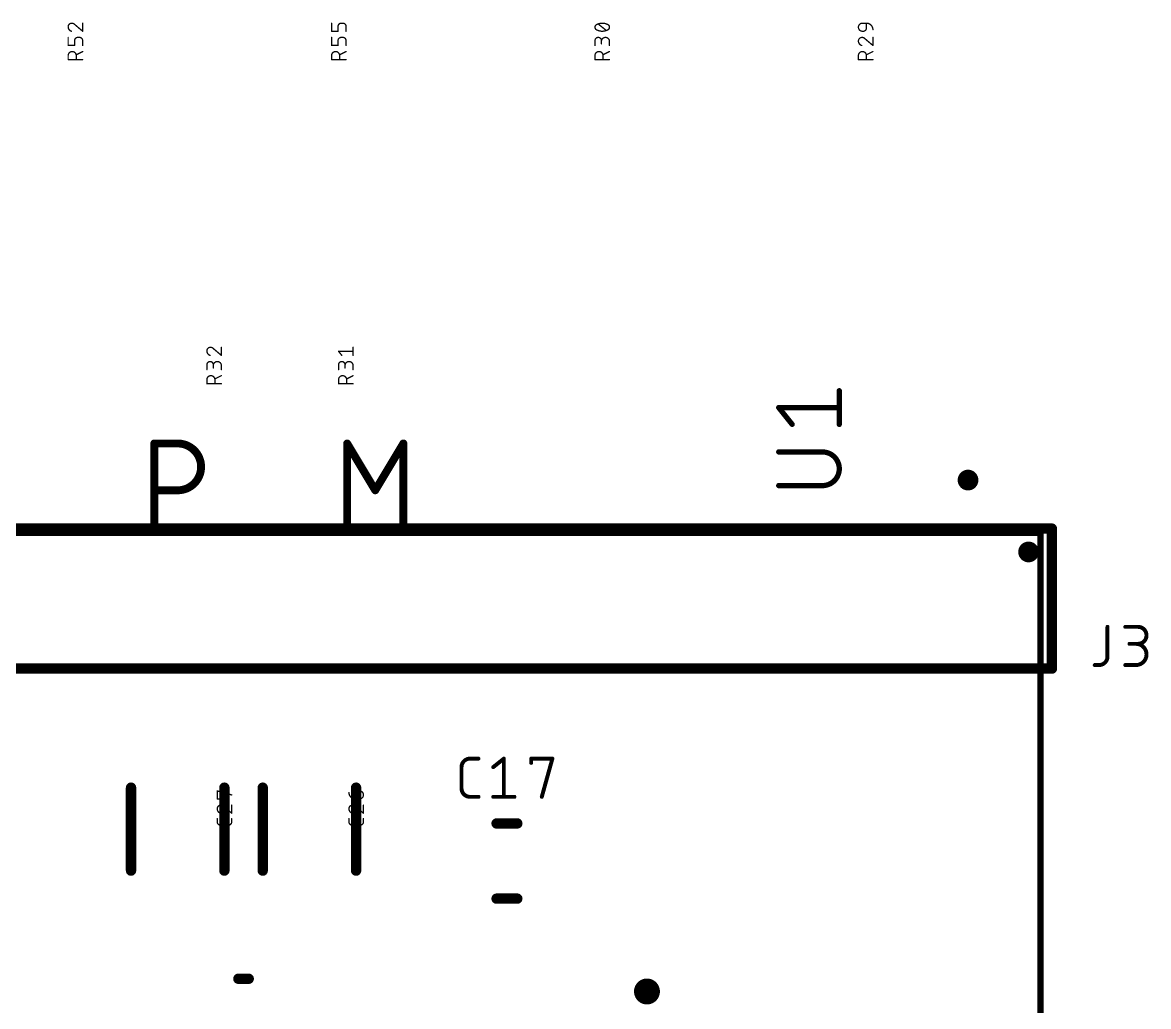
# Model space of a CAD drawing. Extents: x 0 to 95, y -1 to 127.
# Drawn here: x 44 to 65.71, y 61.99 to 80.96 of the extents above; entities that cross this region are included whole.
import ezdxf

# ---------------------------------------------------------------- set-up
doc = ezdxf.new("R2010")
doc.units = 0
doc.layers.add('21', color=253, linetype='CONTINUOUS')
doc.layers.add('25', color=253, linetype='CONTINUOUS')

msp = doc.modelspace()

# ---------------------------------------------------------------- linework, layer by layer
at = {"layer": '21'}
for points, const_width in [([(62.232, 72.036, 1), (62.232, 72.236, 1), (62.232, 72.036)], 0.2), ([(63.9, 71.2, 1), (63.8, 71.2)], 0.1), ([(63.85, 71.15, 1), (63.85, 71.25)], 0.1), ([(63.6618, 71.12, 1), (63.5983, 71.12)], 0.0635), ([(63.63, 71.0883, 1), (63.63, 71.1518)], 0.0635), ([(63.4, 70.65, 1), (63.4, 70.85, 1), (63.4, 70.65)], 0.2), ([(63.8, 68.5, 1), (63.9, 68.5)], 0.1), ([(63.85, 68.45, 1), (63.85, 68.55)], 0.1), ([(46.14, 66.205, 1), (46.04, 66.205)], 0.1), ([(47.94, 66.205, 1), (47.84, 66.205)], 0.1), ([(48.68, 66.205, 1), (48.58, 66.205)], 0.1), ([(50.48, 66.205, 1), (50.38, 66.205)], 0.1), ([(53.14, 65.565, 1), (53.14, 65.465)], 0.1), ([(53.54, 65.465, 1), (53.54, 65.565)], 0.1), ([(46.04, 64.605, 1), (46.14, 64.605)], 0.1), ([(47.84, 64.605, 1), (47.94, 64.605)], 0.1), ([(48.58, 64.605, 1), (48.68, 64.605)], 0.1), ([(50.38, 64.605, 1), (50.48, 64.605)], 0.1), ([(53.14, 64.115, 1), (53.14, 64.015)], 0.1), ([(53.54, 64.015, 1), (53.54, 64.115)], 0.1), ([(48.16, 62.57, 1), (48.16, 62.47)], 0.1), ([(48.36, 62.47, 1), (48.36, 62.57)], 0.1), ([(56.04, 62.15, 1), (56.04, 62.4, 1), (56.04, 62.15)], 0.25)]:
    msp.add_lwpolyline(points, format="xyb", dxfattribs=dict(at, const_width=const_width))
for points, const_width in [([(7.27, 71.2), (63.85, 71.2)], 0.2), ([(63.85, 71.2), (63.85, 68.5)], 0.2), ([(0.89, 71.12), (63.63, 71.12)], 0.127), ([(63.63, 71.12), (63.63, 45.72)], 0.127), ([(63.85, 68.5), (7.27, 68.5)], 0.2), ([(46.09, 64.605), (46.09, 66.205)], 0.2), ([(47.89, 66.205), (47.89, 64.605)], 0.2), ([(48.63, 64.605), (48.63, 66.205)], 0.2), ([(50.43, 66.205), (50.43, 64.605)], 0.2), ([(53.14, 65.515), (53.54, 65.515)], 0.2), ([(53.14, 64.065), (53.54, 64.065)], 0.2), ([(48.36, 62.52), (48.16, 62.52)], 0.2)]:
    msp.add_lwpolyline(points, dxfattribs=dict(at, const_width=const_width))
at = {"layer": '25'}
for points, const_width in [([(44.9477, 80.946, 0.4142), (44.8779, 80.8762)], 0.0254), ([(44.8779, 80.8762, 0.3252), (44.94, 80.7908)], 0.0254), ([(44.8842, 80.8762, 1), (44.8716, 80.8762)], 0.0127), ([(44.8716, 80.8762, 1), (44.8843, 80.8762)], 0.0127), ([(44.938, 80.7848, 1), (44.9419, 80.7969)], 0.0127), ([(45.0021, 80.9227, 0.2053), (44.9477, 80.946)], 0.0254), ([(44.9477, 80.9524, 1), (44.9478, 80.9397)], 0.0127), ([(44.9477, 80.9397, 1), (44.9477, 80.9524)], 0.0127), ([(45.0062, 80.9276, 1), (44.998, 80.9179)], 0.0127), ([(44.9975, 80.9184, 1), (45.0067, 80.9271)], 0.0127), ([(45.1636, 80.946, 1), (45.151, 80.946)], 0.0127), ([(45.151, 80.7908, 1), (45.1636, 80.7908)], 0.0127), ([(45.1532, 80.786, 1), (45.1614, 80.7956)], 0.0127), ([(49.9579, 80.7972, 1), (49.9579, 80.7845)], 0.0127), ([(49.9642, 80.946, 1), (49.9516, 80.946)], 0.0127), ([(49.9516, 80.7908, 1), (49.9642, 80.7908)], 0.0127), ([(50.1442, 80.946, 0.4142), (50.0821, 80.8839)], 0.0254), ([(50.0884, 80.8839, 1), (50.0757, 80.8839)], 0.0127), ([(50.0757, 80.8839, 1), (50.0884, 80.8839)], 0.0127), ([(50.0757, 80.7908, 1), (50.0884, 80.7908)], 0.0127), ([(50.0821, 80.7845, 1), (50.0821, 80.7972)], 0.0127), ([(50.1442, 80.9524, 1), (50.1442, 80.9397)], 0.0127), ([(50.1442, 80.9397, 1), (50.1442, 80.9524)], 0.0127), ([(50.2373, 80.8839, 0.4142), (50.1752, 80.946)], 0.0254), ([(50.1752, 80.9524, 1), (50.1752, 80.9397)], 0.0127), ([(50.1752, 80.9397, 1), (50.1752, 80.9524)], 0.0127), ([(50.2437, 80.8839, 1), (50.231, 80.8839)], 0.0127), ([(50.231, 80.8839, 1), (50.2437, 80.8839)], 0.0127), ([(50.231, 80.7908, 1), (50.2437, 80.7908)], 0.0127), ([(55.0767, 80.9227, 0.3205), (55.0379, 80.8684)], 0.0254), ([(55.0379, 80.8684, 0.3205), (55.0767, 80.8141)], 0.0254), ([(55.0442, 80.8684, 1), (55.0316, 80.8684)], 0.0127), ([(55.0316, 80.8684, 1), (55.0442, 80.8684)], 0.0127), ([(55.1776, 80.946, 0.1139), (55.0767, 80.9227)], 0.0254), ([(55.0739, 80.9285, 1), (55.0795, 80.917)], 0.0127), ([(55.0767, 80.8141, 0.1139), (55.1776, 80.7908)], 0.0254), ([(55.0795, 80.8198, 1), (55.0739, 80.8084)], 0.0127), ([(55.0788, 80.9167, 1), (55.0746, 80.9288)], 0.0127), ([(55.0746, 80.8081, 1), (55.0788, 80.8201)], 0.0127), ([(55.104, 80.9355, 1), (55.096, 80.9256)], 0.0127), ([(55.2785, 80.9227, 0.1139), (55.1776, 80.946)], 0.0254), ([(55.1776, 80.9524, 1), (55.1776, 80.9397)], 0.0127), ([(55.1776, 80.7908, 0.1139), (55.2785, 80.8141)], 0.0254), ([(55.1776, 80.7972, 1), (55.1776, 80.7845)], 0.0127), ([(55.1776, 80.9397, 1), (55.1776, 80.9524)], 0.0127), ([(55.1776, 80.7845, 1), (55.1776, 80.7972)], 0.0127), ([(55.2512, 80.8014, 1), (55.2592, 80.8113)], 0.0127), ([(55.2806, 80.9288, 1), (55.2764, 80.9167)], 0.0127), ([(55.3173, 80.8684, 0.3204), (55.2785, 80.9227)], 0.0254), ([(55.2785, 80.8141, 0.3204), (55.3173, 80.8684)], 0.0254), ([(55.2764, 80.8201, 1), (55.2806, 80.8081)], 0.0127), ([(55.2757, 80.917, 1), (55.2813, 80.9285)], 0.0127), ([(55.2813, 80.8084, 1), (55.2757, 80.8198)], 0.0127), ([(55.3236, 80.8684, 1), (55.311, 80.8684)], 0.0127), ([(55.311, 80.8684, 1), (55.3236, 80.8684)], 0.0127), ([(60.1955, 80.946, 1), (60.1955, 80.7908)], 0.0254), ([(60.1955, 80.9524, 1), (60.1955, 80.9397)], 0.0127), ([(60.1955, 80.7972, 1), (60.1955, 80.7845)], 0.0127), ([(60.1955, 80.9397, 1), (60.1955, 80.9524)], 0.0127), ([(60.1955, 80.7845, 1), (60.1955, 80.7972)], 0.0127), ([(60.211, 80.7908, 0.4142), (60.2731, 80.8529)], 0.0254), ([(60.211, 80.7972, 1), (60.211, 80.7845)], 0.0127), ([(60.211, 80.7845, 1), (60.211, 80.7972)], 0.0127), ([(60.3973, 80.8219, 0.4142), (60.2731, 80.946)], 0.0254), ([(60.2731, 80.9524, 1), (60.2731, 80.9397)], 0.0127), ([(60.2795, 80.946, 1), (60.2668, 80.946)], 0.0127), ([(60.2795, 80.8529, 1), (60.2668, 80.8529)], 0.0127), ([(60.2668, 80.8529, 1), (60.2795, 80.8529)], 0.0127), ([(60.2731, 80.9397, 1), (60.2731, 80.9524)], 0.0127), ([(60.391, 80.8219, 1), (60.4037, 80.8219)], 0.0127), ([(44.8843, 80.6717, 1), (44.8716, 80.6717)], 0.0127), ([(45.0642, 80.6717, 0.4142), (45.0021, 80.6096)], 0.0254), ([(45.0084, 80.6096, 1), (44.9957, 80.6096)], 0.0127), ([(44.9957, 80.6096, 1), (45.0084, 80.6096)], 0.0127), ([(45.0642, 80.6781, 1), (45.0642, 80.6654)], 0.0127), ([(45.0642, 80.6654, 1), (45.0642, 80.6781)], 0.0127), ([(45.1573, 80.6096, 0.4142), (45.0952, 80.6717)], 0.0254), ([(45.0952, 80.6781, 1), (45.0952, 80.6654)], 0.0127), ([(45.0952, 80.6654, 1), (45.0952, 80.6781)], 0.0127), ([(45.1636, 80.6096, 1), (45.151, 80.6096)], 0.0127), ([(45.151, 80.6096, 1), (45.1636, 80.6096)], 0.0127), ([(49.9642, 80.6717, 1), (49.9516, 80.6717)], 0.0127), ([(50.1442, 80.6717, 0.4142), (50.0821, 80.6096)], 0.0254), ([(50.0884, 80.6096, 1), (50.0757, 80.6096)], 0.0127), ([(50.0757, 80.6096, 1), (50.0884, 80.6096)], 0.0127), ([(50.1442, 80.6781, 1), (50.1442, 80.6654)], 0.0127), ([(50.1442, 80.6654, 1), (50.1442, 80.6781)], 0.0127), ([(50.2373, 80.6096, 0.4142), (50.1752, 80.6717)], 0.0254), ([(50.1752, 80.6781, 1), (50.1752, 80.6654)], 0.0127), ([(50.1752, 80.6654, 1), (50.1752, 80.6781)], 0.0127), ([(50.2437, 80.6096, 1), (50.231, 80.6096)], 0.0127), ([(50.231, 80.6096, 1), (50.2437, 80.6096)], 0.0127), ([(55.1621, 80.6096, 1), (55.0379, 80.6096)], 0.0254), ([(55.0442, 80.6096, 1), (55.0316, 80.6096)], 0.0127), ([(55.0316, 80.6096, 1), (55.0442, 80.6096)], 0.0127), ([(55.3173, 80.5941, 1), (55.1621, 80.5941)], 0.0254), ([(55.1684, 80.6096, 1), (55.1557, 80.6096)], 0.0127), ([(55.1557, 80.6096, 1), (55.1684, 80.6096)], 0.0127), ([(55.1557, 80.5941, 1), (55.1684, 80.5941)], 0.0127), ([(55.3237, 80.5941, 1), (55.311, 80.5941)], 0.0127), ([(55.311, 80.5941, 1), (55.3237, 80.5941)], 0.0127), ([(60.1878, 80.6717, 0.4142), (60.1179, 80.6019)], 0.0254), ([(60.1179, 80.6019, 0.3252), (60.18, 80.5165)], 0.0254), ([(60.1242, 80.6019, 1), (60.1116, 80.6019)], 0.0127), ([(60.1116, 80.6019, 1), (60.1243, 80.6019)], 0.0127), ([(60.1877, 80.6781, 1), (60.1878, 80.6654)], 0.0127), ([(60.2421, 80.6484, 0.2053), (60.1878, 80.6717)], 0.0254), ([(60.1878, 80.6654, 1), (60.1878, 80.6781)], 0.0127), ([(60.2462, 80.6533, 1), (60.238, 80.6436)], 0.0127), ([(60.2375, 80.644, 1), (60.2467, 80.6528)], 0.0127), ([(60.4036, 80.6717, 1), (60.391, 80.6717)], 0.0127), ([(44.8779, 80.5228, 1), (44.8779, 80.5101)], 0.0127), ([(45.0331, 80.3216, 1), (44.8779, 80.3216)], 0.0254), ([(44.8716, 80.5165, 1), (44.8843, 80.5165)], 0.0127), ([(44.9957, 80.5165, 1), (45.0084, 80.5165)], 0.0127), ([(45.0021, 80.5101, 1), (45.0021, 80.5228)], 0.0127), ([(45.0303, 80.3428, 1), (45.036, 80.3314)], 0.0127), ([(45.151, 80.5165, 1), (45.1636, 80.5165)], 0.0127), ([(45.1601, 80.3935, 1), (45.1545, 80.4049)], 0.0127), ([(49.9579, 80.5228, 1), (49.9579, 80.5101)], 0.0127), ([(50.1131, 80.3216, 1), (49.9579, 80.3216)], 0.0254), ([(49.9516, 80.5165, 1), (49.9642, 80.5165)], 0.0127), ([(50.0757, 80.5165, 1), (50.0884, 80.5165)], 0.0127), ([(50.0821, 80.5101, 1), (50.0821, 80.5228)], 0.0127), ([(50.1103, 80.3428, 1), (50.116, 80.3314)], 0.0127), ([(50.231, 80.5165, 1), (50.2437, 80.5165)], 0.0127), ([(50.2401, 80.3935, 1), (50.2345, 80.4049)], 0.0127), ([(55.0316, 80.5165, 1), (55.0442, 80.5165)], 0.0127), ([(55.1931, 80.3216, 1), (55.0379, 80.3216)], 0.0254), ([(55.1557, 80.5475, 1), (55.1684, 80.5475)], 0.0127), ([(55.1903, 80.3428, 1), (55.196, 80.3314)], 0.0127), ([(55.311, 80.5165, 1), (55.3237, 80.5165)], 0.0127), ([(55.3201, 80.3935, 1), (55.3145, 80.4049)], 0.0127), ([(60.2731, 80.3216, 1), (60.1179, 80.3216)], 0.0254), ([(60.178, 80.5104, 1), (60.1819, 80.5225)], 0.0127), ([(60.2703, 80.3428, 1), (60.276, 80.3314)], 0.0127), ([(60.391, 80.5165, 1), (60.4036, 80.5165)], 0.0127), ([(60.3932, 80.5116, 1), (60.4014, 80.5213)], 0.0127), ([(60.4001, 80.3935, 1), (60.3945, 80.4049)], 0.0127), ([(44.8779, 80.2503, 1), (44.8779, 80.2376)], 0.0127), ([(44.8843, 80.3216, 1), (44.8716, 80.3216)], 0.0127), ([(44.8716, 80.3216, 1), (44.8843, 80.3216)], 0.0127), ([(44.8716, 80.244, 1), (44.8843, 80.244)], 0.0127), ([(45.0395, 80.3216, 1), (45.0268, 80.3216)], 0.0127), ([(45.0268, 80.3216, 1), (45.0395, 80.3216)], 0.0127), ([(45.0268, 80.244, 1), (45.0395, 80.244)], 0.0127), ([(45.1573, 80.2376, 1), (45.1573, 80.2503)], 0.0127), ([(49.9579, 80.2503, 1), (49.9579, 80.2376)], 0.0127), ([(49.9642, 80.3216, 1), (49.9516, 80.3216)], 0.0127), ([(49.9516, 80.3216, 1), (49.9642, 80.3216)], 0.0127), ([(49.9516, 80.244, 1), (49.9642, 80.244)], 0.0127), ([(50.1195, 80.3216, 1), (50.1068, 80.3216)], 0.0127), ([(50.1068, 80.3216, 1), (50.1195, 80.3216)], 0.0127), ([(50.1068, 80.244, 1), (50.1195, 80.244)], 0.0127), ([(50.2373, 80.2376, 1), (50.2373, 80.2503)], 0.0127), ([(55.0442, 80.3216, 1), (55.0316, 80.3216)], 0.0127), ([(55.0316, 80.3216, 1), (55.0442, 80.3216)], 0.0127), ([(55.0379, 80.2503, 1), (55.0379, 80.2376)], 0.0127), ([(55.0316, 80.244, 1), (55.0442, 80.244)], 0.0127), ([(55.1995, 80.3216, 1), (55.1868, 80.3216)], 0.0127), ([(55.1868, 80.3216, 1), (55.1995, 80.3216)], 0.0127), ([(55.1868, 80.244, 1), (55.1995, 80.244)], 0.0127), ([(55.3173, 80.2376, 1), (55.3173, 80.2503)], 0.0127), ([(60.1179, 80.2503, 1), (60.1179, 80.2376)], 0.0127), ([(60.1243, 80.3216, 1), (60.1116, 80.3216)], 0.0127), ([(60.1116, 80.3216, 1), (60.1243, 80.3216)], 0.0127), ([(60.1116, 80.244, 1), (60.1243, 80.244)], 0.0127), ([(60.2795, 80.3216, 1), (60.2668, 80.3216)], 0.0127), ([(60.2668, 80.3216, 1), (60.2795, 80.3216)], 0.0127), ([(60.2668, 80.244, 1), (60.2795, 80.244)], 0.0127), ([(60.3973, 80.2376, 1), (60.3973, 80.2503)], 0.0127), ([(47.6226, 74.696, 0.4142), (47.5527, 74.6262)], 0.0254), ([(47.6225, 74.7024, 1), (47.6226, 74.6897)], 0.0127), ([(47.6769, 74.6727, 0.2053), (47.6226, 74.696)], 0.0254), ([(47.6226, 74.6897, 1), (47.6226, 74.7024)], 0.0127), ([(47.8385, 74.696, 1), (47.8258, 74.696)], 0.0127), ([(50.3785, 74.696, 1), (50.3658, 74.696)], 0.0127), ([(47.5527, 74.6262, 0.3252), (47.6148, 74.5408)], 0.0254), ([(47.559, 74.6262, 1), (47.5464, 74.6262)], 0.0127), ([(47.5464, 74.6262, 1), (47.559, 74.6262)], 0.0127), ([(47.6128, 74.5348, 1), (47.6167, 74.5468)], 0.0127), ([(47.681, 74.6776, 1), (47.6728, 74.6679)], 0.0127), ([(47.6723, 74.6684, 1), (47.6815, 74.6771)], 0.0127), ([(47.8258, 74.5408, 1), (47.8385, 74.5408)], 0.0127), ([(47.828, 74.536, 1), (47.8362, 74.5456)], 0.0127), ([(50.0977, 74.6224, 1), (50.0877, 74.6144)], 0.0127), ([(50.0927, 74.6248, 1), (50.0927, 74.6121)], 0.0127), ([(50.1498, 74.5368, 1), (50.1597, 74.5448)], 0.0127), ([(50.3658, 74.5408, 1), (50.3785, 74.5408)], 0.0127), ([(50.3721, 74.6121, 1), (50.3721, 74.6248)], 0.0127), ([(47.6769, 74.3596, 1), (47.5527, 74.3596)], 0.0254), ([(47.559, 74.3596, 1), (47.5464, 74.3596)], 0.0127), ([(47.5464, 74.3596, 1), (47.559, 74.3596)], 0.0127), ([(47.5464, 74.2665, 1), (47.559, 74.2665)], 0.0127), ([(47.8321, 74.3441, 1), (47.6769, 74.3441)], 0.0254), ([(47.6832, 74.3596, 1), (47.6705, 74.3596)], 0.0127), ([(47.6705, 74.3596, 1), (47.6832, 74.3596)], 0.0127), ([(47.6705, 74.3441, 1), (47.6832, 74.3441)], 0.0127), ([(47.6705, 74.2975, 1), (47.6832, 74.2975)], 0.0127), ([(47.8385, 74.3441, 1), (47.8258, 74.3441)], 0.0127), ([(47.8258, 74.3441, 1), (47.8385, 74.3441)], 0.0127), ([(47.8258, 74.2665, 1), (47.8385, 74.2665)], 0.0127), ([(50.2169, 74.3596, 1), (50.0927, 74.3596)], 0.0254), ([(50.099, 74.3596, 1), (50.0864, 74.3596)], 0.0127), ([(50.0864, 74.3596, 1), (50.099, 74.3596)], 0.0127), ([(50.0864, 74.2665, 1), (50.099, 74.2665)], 0.0127), ([(50.3721, 74.3441, 1), (50.2169, 74.3441)], 0.0254), ([(50.2232, 74.3596, 1), (50.2105, 74.3596)], 0.0127), ([(50.2105, 74.3596, 1), (50.2232, 74.3596)], 0.0127), ([(50.2105, 74.3441, 1), (50.2232, 74.3441)], 0.0127), ([(50.2105, 74.2975, 1), (50.2232, 74.2975)], 0.0127), ([(50.3785, 74.3441, 1), (50.3658, 74.3441)], 0.0127), ([(50.3658, 74.3441, 1), (50.3785, 74.3441)], 0.0127), ([(50.3658, 74.2665, 1), (50.3785, 74.2665)], 0.0127), ([(47.7079, 74.0716, 1), (47.5527, 74.0716)], 0.0254), ([(47.559, 74.0716, 1), (47.5464, 74.0716)], 0.0127), ([(47.5464, 74.0716, 1), (47.559, 74.0716)], 0.0127), ([(47.7051, 74.0928, 1), (47.7108, 74.0814)], 0.0127), ([(47.7143, 74.0716, 1), (47.7016, 74.0716)], 0.0127), ([(47.7016, 74.0716, 1), (47.7143, 74.0716)], 0.0127), ([(47.8349, 74.1435, 1), (47.8293, 74.1549)], 0.0127), ([(50.2479, 74.0716, 1), (50.0927, 74.0716)], 0.0254), ([(50.099, 74.0716, 1), (50.0864, 74.0716)], 0.0127), ([(50.0864, 74.0716, 1), (50.099, 74.0716)], 0.0127), ([(50.2451, 74.0928, 1), (50.2508, 74.0814)], 0.0127), ([(50.2543, 74.0716, 1), (50.2416, 74.0716)], 0.0127), ([(50.2416, 74.0716, 1), (50.2543, 74.0716)], 0.0127), ([(50.3749, 74.1435, 1), (50.3693, 74.1549)], 0.0127), ([(47.5527, 74.0003, 1), (47.5527, 73.9876)], 0.0127), ([(47.5464, 73.994, 1), (47.559, 73.994)], 0.0127), ([(47.7016, 73.994, 1), (47.7143, 73.994)], 0.0127), ([(47.8321, 73.9876, 1), (47.8321, 74.0003)], 0.0127), ([(50.0927, 74.0003, 1), (50.0927, 73.9876)], 0.0127), ([(50.0864, 73.994, 1), (50.099, 73.994)], 0.0127), ([(50.2416, 73.994, 1), (50.2543, 73.994)], 0.0127), ([(50.3721, 73.9876, 1), (50.3721, 74.0003)], 0.0127), ([(59.7746, 73.8592, 1), (59.7238, 73.8592)], 0.0508), ([(58.6006, 73.5505, 1), (58.561, 73.5188)], 0.0508), ([(58.5808, 73.56, 1), (58.5808, 73.5092)], 0.0508), ([(59.7492, 73.5092, 1), (59.7492, 73.56)], 0.0508), ([(58.8206, 73.1942, 1), (58.8603, 73.226)], 0.0508), ([(59.7238, 73.2101, 1), (59.7746, 73.2101)], 0.0508), ([(46.5765, 72.8418, 1), (46.5003, 72.8418)], 0.0762), ([(46.5384, 72.8799, 1), (46.5384, 72.8037)], 0.0762), ([(46.99, 71.9387, 1), (46.99, 72.8418)], 0.1524), ([(46.99, 72.8799, 1), (46.99, 72.8037)], 0.0762), ([(46.99, 72.8037, 1), (46.99, 72.8799)], 0.0762), ([(50.2962, 72.8418, 1), (50.22, 72.8418)], 0.0762), ([(50.2908, 72.8614, 1), (50.2255, 72.8222)], 0.0762), ([(51.38, 72.8418, 1), (51.3038, 72.8418)], 0.0762), ([(51.3745, 72.8222, 1), (51.3092, 72.8614)], 0.0762), ([(58.5808, 72.7035, 1), (58.5808, 72.6527)], 0.0508), ([(59.4246, 72.029, 1), (59.4246, 72.6781)], 0.1016), ([(59.4246, 72.7035, 1), (59.4246, 72.6527)], 0.0508), ([(59.4246, 72.6527, 1), (59.4246, 72.7035)], 0.0508), ([(46.5384, 71.9768, 1), (46.5384, 71.9006)], 0.0762), ([(46.99, 71.9768, 1), (46.99, 71.9006)], 0.0762), ([(46.99, 71.9006, 1), (46.99, 71.9768)], 0.0762), ([(50.7673, 71.9583, 1), (50.8327, 71.9191)], 0.0762), ([(50.7673, 71.9191, 1), (50.8327, 71.9583)], 0.0762), ([(58.5808, 72.0544, 1), (58.5808, 72.0036)], 0.0508), ([(59.4246, 72.0544, 1), (59.4246, 72.0036)], 0.0508), ([(59.4246, 72.0036, 1), (59.4246, 72.0544)], 0.0508), ([(46.5003, 71.2162, 1), (46.5765, 71.2162)], 0.0762), ([(50.22, 71.2162, 1), (50.2962, 71.2162)], 0.0762), ([(51.3038, 71.2162, 1), (51.38, 71.2162)], 0.0762), ([(64.9403, 69.3058, 1), (64.9022, 69.3058)], 0.0381), ([(65.2647, 69.3248, 1), (65.2647, 69.2868)], 0.0381), ([(65.5102, 68.9784, 1), (65.5102, 69.3058)], 0.0762), ([(65.5102, 69.3248, 1), (65.5102, 69.2868)], 0.0381), ([(65.5102, 69.2868, 1), (65.5102, 69.3248)], 0.0381), ([(65.3465, 68.9975, 1), (65.3465, 68.9594)], 0.0381), ([(65.4693, 68.5692, 1), (65.4693, 68.9784)], 0.0762), ([(65.4693, 68.9975, 1), (65.4693, 68.9594)], 0.0381), ([(65.5102, 68.9975, 1), (65.5102, 68.9594)], 0.0381), ([(65.5102, 68.9594, 1), (65.5102, 68.9975)], 0.0381), ([(64.7575, 68.5692, 0.4142), (64.9212, 68.7329)], 0.0762), ([(64.9403, 68.7329, 1), (64.9022, 68.7329)], 0.0381), ([(64.9022, 68.7329, 1), (64.9403, 68.7329)], 0.0381), ([(64.6757, 68.5883, 1), (64.6757, 68.5502)], 0.0381), ([(64.7575, 68.5883, 1), (64.7575, 68.5502)], 0.0381), ([(64.7575, 68.5502, 1), (64.7575, 68.5883)], 0.0381), ([(65.2647, 68.5883, 1), (65.2647, 68.5502)], 0.0381), ([(65.4693, 68.5883, 1), (65.4693, 68.5502)], 0.0381), ([(65.4693, 68.5502, 1), (65.4693, 68.5883)], 0.0381), ([(52.6274, 66.7647, 0.4142), (52.4637, 66.601)], 0.0762), ([(52.6274, 66.7837, 1), (52.6274, 66.7457)], 0.0381), ([(52.6274, 66.7457, 1), (52.6274, 66.7837)], 0.0381), ([(52.7911, 66.7457, 1), (52.7911, 66.7837)], 0.0381), ([(53.2992, 66.7647, 1), (53.2611, 66.7647)], 0.0381), ([(53.2921, 66.7498, 1), (53.2683, 66.7796)], 0.0381), ([(53.8262, 66.7647, 1), (53.7881, 66.7647)], 0.0381), ([(53.8071, 66.7837, 1), (53.8071, 66.7457)], 0.0381), ([(53.7881, 66.6829, 1), (53.8262, 66.6829)], 0.0381), ([(54.2347, 66.7596, 1), (54.198, 66.7698)], 0.0381), ([(54.2163, 66.7457, 1), (54.2163, 66.7837)], 0.0381), ([(52.4827, 66.601, 1), (52.4446, 66.601)], 0.0381), ([(52.4446, 66.601, 1), (52.4827, 66.601)], 0.0381), ([(53.0637, 66.6159, 1), (53.0875, 66.5861)], 0.0381), ([(52.4637, 66.1918, 0.4142), (52.6274, 66.0281)], 0.0762), ([(52.4827, 66.1918, 1), (52.4446, 66.1918)], 0.0381), ([(47.7544, 66.1484, 1), (47.751, 66.1362)], 0.0127), ([(47.7591, 66.1423, 1), (47.7464, 66.1423)], 0.0127), ([(48.0304, 66.0586, 1), (48.0338, 66.0708)], 0.0127), ([(50.299, 66.1113, 1), (50.2863, 66.1113)], 0.0127), ([(50.2927, 66.1113, 0.4142), (50.4169, 65.9871)], 0.0254), ([(50.479, 66.1423, 0.4142), (50.4169, 66.0802)], 0.0254), ([(50.4232, 66.0802, 1), (50.4105, 66.0802)], 0.0127), ([(50.4105, 66.0802, 1), (50.4232, 66.0802)], 0.0127), ([(50.479, 66.1487, 1), (50.479, 66.136)], 0.0127), ([(50.479, 66.1359, 1), (50.479, 66.1486)], 0.0127), ([(50.4945, 65.9871, 1), (50.4945, 66.1423)], 0.0254), ([(50.4945, 66.1487, 1), (50.4945, 66.136)], 0.0127), ([(50.4945, 66.136, 1), (50.4945, 66.1487)], 0.0127), ([(52.4446, 66.1918, 1), (52.4827, 66.1918)], 0.0381), ([(52.6274, 66.0472, 1), (52.6274, 66.0091)], 0.0381), ([(52.6274, 66.0091, 1), (52.6274, 66.0472)], 0.0381), ([(52.7911, 66.0091, 1), (52.7911, 66.0472)], 0.0381), ([(53.0756, 66.0472, 1), (53.0756, 66.0091)], 0.0381), ([(53.2611, 66.0281, 1), (53.2992, 66.0281)], 0.0381), ([(53.4848, 66.0091, 1), (53.4848, 66.0472)], 0.0381), ([(53.9934, 66.0332, 1), (54.0301, 66.023)], 0.0381), ([(47.7527, 65.9934, 1), (47.7527, 65.9807)], 0.0127), ([(47.8225, 65.868, 0.4142), (47.7527, 65.7981)], 0.0254), ([(47.7527, 65.7981, 0.3252), (47.8148, 65.7128)], 0.0254), ([(47.7464, 65.9871, 1), (47.7591, 65.9871)], 0.0127), ([(47.759, 65.7981, 1), (47.7464, 65.7981)], 0.0127), ([(47.7464, 65.7981, 1), (47.7591, 65.7981)], 0.0127), ([(47.7837, 65.9807, 1), (47.7837, 65.9934)], 0.0127), ([(47.8769, 65.8447, 0.2053), (47.8225, 65.868)], 0.0254), ([(47.8225, 65.8743, 1), (47.8226, 65.8616)], 0.0127), ([(47.8225, 65.8616, 1), (47.8225, 65.8743)], 0.0127), ([(47.881, 65.8495, 1), (47.8728, 65.8399)], 0.0127), ([(47.8723, 65.8403, 1), (47.8815, 65.8491)], 0.0127), ([(48.0384, 65.868, 1), (48.0258, 65.868)], 0.0127), ([(50.3626, 65.868, 0.4142), (50.2927, 65.7981)], 0.0254), ([(50.2927, 65.7981, 0.3252), (50.3548, 65.7128)], 0.0254), ([(50.299, 65.7981, 1), (50.2864, 65.7981)], 0.0127), ([(50.2864, 65.7981, 1), (50.2991, 65.7981)], 0.0127), ([(50.3625, 65.8743, 1), (50.3626, 65.8616)], 0.0127), ([(50.4169, 65.8447, 0.2053), (50.3626, 65.868)], 0.0254), ([(50.3626, 65.8616, 1), (50.3626, 65.8743)], 0.0127), ([(50.4169, 65.9934, 1), (50.4169, 65.9807)], 0.0127), ([(50.4105, 65.9871, 1), (50.4232, 65.9871)], 0.0127), ([(50.421, 65.8495, 1), (50.4128, 65.8399)], 0.0127), ([(50.4123, 65.8403, 1), (50.4215, 65.8491)], 0.0127), ([(50.4169, 65.9807, 1), (50.4169, 65.9934)], 0.0127), ([(50.4945, 65.9934, 1), (50.4945, 65.9807)], 0.0127), ([(50.4945, 65.9807, 1), (50.4945, 65.9934)], 0.0127), ([(50.5784, 65.868, 1), (50.5658, 65.868)], 0.0127), ([(47.7591, 65.6075, 1), (47.7464, 65.6075)], 0.0127), ([(47.8128, 65.7067, 1), (47.8167, 65.7188)], 0.0127), ([(48.0258, 65.7128, 1), (48.0384, 65.7128)], 0.0127), ([(48.0384, 65.6075, 1), (48.0258, 65.6075)], 0.0127), ([(48.028, 65.7079, 1), (48.0362, 65.7176)], 0.0127), ([(50.2991, 65.6075, 1), (50.2864, 65.6075)], 0.0127), ([(50.3528, 65.7067, 1), (50.3567, 65.7188)], 0.0127), ([(50.5658, 65.7128, 1), (50.5784, 65.7128)], 0.0127), ([(50.5784, 65.6075, 1), (50.5658, 65.6075)], 0.0127), ([(50.568, 65.7079, 1), (50.5762, 65.7176)], 0.0127), ([(47.7527, 65.5454, 0.4142), (47.8148, 65.4833)], 0.0254), ([(47.759, 65.5454, 1), (47.7463, 65.5454)], 0.0127), ([(47.7464, 65.5454, 1), (47.7591, 65.5454)], 0.0127), ([(47.8148, 65.4897, 1), (47.8148, 65.477)], 0.0127), ([(47.8148, 65.477, 1), (47.8148, 65.4897)], 0.0127), ([(47.97, 65.4833, 0.4142), (48.0321, 65.5454)], 0.0254), ([(47.97, 65.4897, 1), (47.97, 65.477)], 0.0127), ([(47.97, 65.477, 1), (47.97, 65.4897)], 0.0127), ([(48.0384, 65.5454, 1), (48.0258, 65.5454)], 0.0127), ([(48.0258, 65.5454, 1), (48.0384, 65.5454)], 0.0127), ([(50.299, 65.5454, 1), (50.2863, 65.5454)], 0.0127), ([(50.2927, 65.5454, 0.4142), (50.3548, 65.4833)], 0.0254), ([(50.2864, 65.5454, 1), (50.2991, 65.5454)], 0.0127), ([(50.3548, 65.4897, 1), (50.3548, 65.477)], 0.0127), ([(50.3548, 65.477, 1), (50.3548, 65.4897)], 0.0127), ([(50.51, 65.4833, 0.4142), (50.5721, 65.5454)], 0.0254), ([(50.51, 65.4897, 1), (50.51, 65.477)], 0.0127), ([(50.51, 65.477, 1), (50.51, 65.4897)], 0.0127), ([(50.5784, 65.5454, 1), (50.5658, 65.5454)], 0.0127), ([(50.5658, 65.5454, 1), (50.5784, 65.5454)], 0.0127)]:
    msp.add_lwpolyline(points, format="xyb", dxfattribs=dict(at, const_width=const_width))
for points, const_width in [([(45.0021, 80.9227), (45.1573, 80.7908)], 0.0254), ([(45.1573, 80.7908), (45.1573, 80.946)], 0.0254), ([(49.9579, 80.7908), (49.9579, 80.946)], 0.0254), ([(50.0821, 80.7908), (49.9579, 80.7908)], 0.0254), ([(50.0821, 80.8839), (50.0821, 80.7908)], 0.0254), ([(50.1752, 80.946), (50.1442, 80.946)], 0.0254), ([(50.2373, 80.7908), (50.2373, 80.8839)], 0.0254), ([(55.2552, 80.8063), (55.1, 80.9305)], 0.0254), ([(60.1955, 80.946), (60.2731, 80.946)], 0.0254), ([(60.211, 80.7908), (60.1955, 80.7908)], 0.0254), ([(60.2731, 80.946), (60.2731, 80.8529)], 0.0254), ([(44.8779, 80.5165), (44.8779, 80.6717)], 0.0254), ([(45.0021, 80.6096), (45.0021, 80.5165)], 0.0254), ([(45.0952, 80.6717), (45.0642, 80.6717)], 0.0254), ([(45.1573, 80.5165), (45.1573, 80.6096)], 0.0254), ([(49.9579, 80.5165), (49.9579, 80.6717)], 0.0254), ([(50.0821, 80.6096), (50.0821, 80.5165)], 0.0254), ([(50.1752, 80.6717), (50.1442, 80.6717)], 0.0254), ([(50.2373, 80.5165), (50.2373, 80.6096)], 0.0254), ([(55.0379, 80.5165), (55.0379, 80.6096)], 0.0254), ([(55.1621, 80.6096), (55.1621, 80.5475)], 0.0254), ([(55.3173, 80.5165), (55.3173, 80.5941)], 0.0254), ([(60.2421, 80.6484), (60.3973, 80.5165)], 0.0254), ([(60.3973, 80.5165), (60.3973, 80.6717)], 0.0254), ([(45.0021, 80.5165), (44.8779, 80.5165)], 0.0254), ([(45.1573, 80.3992), (45.0331, 80.3371)], 0.0254), ([(50.0821, 80.5165), (49.9579, 80.5165)], 0.0254), ([(50.2373, 80.3992), (50.1131, 80.3371)], 0.0254), ([(55.3173, 80.3992), (55.1931, 80.3371)], 0.0254), ([(60.3973, 80.3992), (60.2731, 80.3371)], 0.0254), ([(44.8779, 80.244), (44.8779, 80.3216)], 0.0254), ([(45.1573, 80.244), (44.8779, 80.244)], 0.0254), ([(45.0331, 80.3216), (45.0331, 80.244)], 0.0254), ([(49.9579, 80.244), (49.9579, 80.3216)], 0.0254), ([(50.2373, 80.244), (49.9579, 80.244)], 0.0254), ([(50.1131, 80.3216), (50.1131, 80.244)], 0.0254), ([(55.0379, 80.244), (55.0379, 80.3216)], 0.0254), ([(55.3173, 80.244), (55.0379, 80.244)], 0.0254), ([(55.1931, 80.3216), (55.1931, 80.244)], 0.0254), ([(60.1179, 80.244), (60.1179, 80.3216)], 0.0254), ([(60.3973, 80.244), (60.1179, 80.244)], 0.0254), ([(60.2731, 80.3216), (60.2731, 80.244)], 0.0254), ([(47.8321, 74.5408), (47.8321, 74.696)], 0.0254), ([(50.3721, 74.5408), (50.3721, 74.696)], 0.0254), ([(47.6769, 74.6727), (47.8321, 74.5408)], 0.0254), ([(50.1548, 74.5408), (50.0927, 74.6184)], 0.0254), ([(50.0927, 74.6184), (50.3721, 74.6184)], 0.0254), ([(47.5527, 74.2665), (47.5527, 74.3596)], 0.0254), ([(47.6769, 74.3596), (47.6769, 74.2975)], 0.0254), ([(47.8321, 74.2665), (47.8321, 74.3441)], 0.0254), ([(50.0927, 74.2665), (50.0927, 74.3596)], 0.0254), ([(50.2169, 74.3596), (50.2169, 74.2975)], 0.0254), ([(50.3721, 74.2665), (50.3721, 74.3441)], 0.0254), ([(47.5527, 73.994), (47.5527, 74.0716)], 0.0254), ([(47.8321, 74.1492), (47.7079, 74.0871)], 0.0254), ([(47.7079, 74.0716), (47.7079, 73.994)], 0.0254), ([(50.0927, 73.994), (50.0927, 74.0716)], 0.0254), ([(50.3721, 74.1492), (50.2479, 74.0871)], 0.0254), ([(50.2479, 74.0716), (50.2479, 73.994)], 0.0254), ([(47.8321, 73.994), (47.5527, 73.994)], 0.0254), ([(50.3721, 73.994), (50.0927, 73.994)], 0.0254), ([(59.7492, 73.2101), (59.7492, 73.8592)], 0.1016), ([(58.8404, 73.2101), (58.5808, 73.5346)], 0.1016), ([(58.5808, 73.5346), (59.7492, 73.5346)], 0.1016), ([(46.5384, 71.2162), (46.5384, 72.8418)], 0.1524), ([(46.5384, 72.8418), (46.99, 72.8418)], 0.1524), ([(50.2581, 71.2162), (50.2581, 72.8418)], 0.1524), ([(50.2581, 72.8418), (50.8, 71.9387)], 0.1524), ([(50.8, 71.9387), (51.3419, 72.8418)], 0.1524), ([(51.3419, 72.8418), (51.3419, 71.2162)], 0.1524), ([(59.4246, 72.6781), (58.5808, 72.6781)], 0.1016), ([(46.99, 71.9387), (46.5384, 71.9387)], 0.1524), ([(58.5808, 72.029), (59.4246, 72.029)], 0.1016), ([(64.9212, 69.3058), (64.9212, 68.7329)], 0.0762), ([(65.2647, 69.3058), (65.5102, 69.3058)], 0.0762), ([(65.5102, 68.9784), (65.3465, 68.9784)], 0.0762), ([(64.7575, 68.5692), (64.6757, 68.5692)], 0.0762), ([(65.2647, 68.5692), (65.4693, 68.5692)], 0.0762), ([(52.6274, 66.7647), (52.7911, 66.7647)], 0.0762), ([(53.0756, 66.601), (53.2802, 66.7647)], 0.0762), ([(53.2802, 66.7647), (53.2802, 66.0281)], 0.0762), ([(53.8071, 66.6829), (53.8071, 66.7647)], 0.0762), ([(53.8071, 66.7647), (54.2163, 66.7647)], 0.0762), ([(54.2163, 66.7647), (54.0117, 66.0281)], 0.0762), ([(52.4637, 66.1918), (52.4637, 66.601)], 0.0762), ([(47.7527, 65.9871), (47.7527, 66.1423)], 0.0254), ([(47.7527, 66.1423), (48.0321, 66.0647)], 0.0254), ([(50.4169, 65.9871), (50.4169, 66.0802)], 0.0254), ([(50.479, 66.1423), (50.4945, 66.1423)], 0.0254), ([(52.7911, 66.0281), (52.6274, 66.0281)], 0.0762), ([(53.0756, 66.0281), (53.4848, 66.0281)], 0.0762), ([(47.7837, 65.9871), (47.7527, 65.9871)], 0.0254), ([(47.8769, 65.8447), (48.0321, 65.7128)], 0.0254), ([(48.0321, 65.7128), (48.0321, 65.868)], 0.0254), ([(50.4945, 65.9871), (50.4169, 65.9871)], 0.0254), ([(50.4169, 65.8447), (50.5721, 65.7128)], 0.0254), ([(50.5721, 65.7128), (50.5721, 65.868)], 0.0254), ([(47.7527, 65.5454), (47.7527, 65.6075)], 0.0254), ([(48.0321, 65.6075), (48.0321, 65.5454)], 0.0254), ([(50.2927, 65.5454), (50.2927, 65.6075)], 0.0254), ([(50.5721, 65.6075), (50.5721, 65.5454)], 0.0254), ([(47.97, 65.4833), (47.8148, 65.4833)], 0.0254), ([(50.51, 65.4833), (50.3548, 65.4833)], 0.0254)]:
    msp.add_lwpolyline(points, dxfattribs=dict(at, const_width=const_width))

doc.saveas('drawing.dxf')
